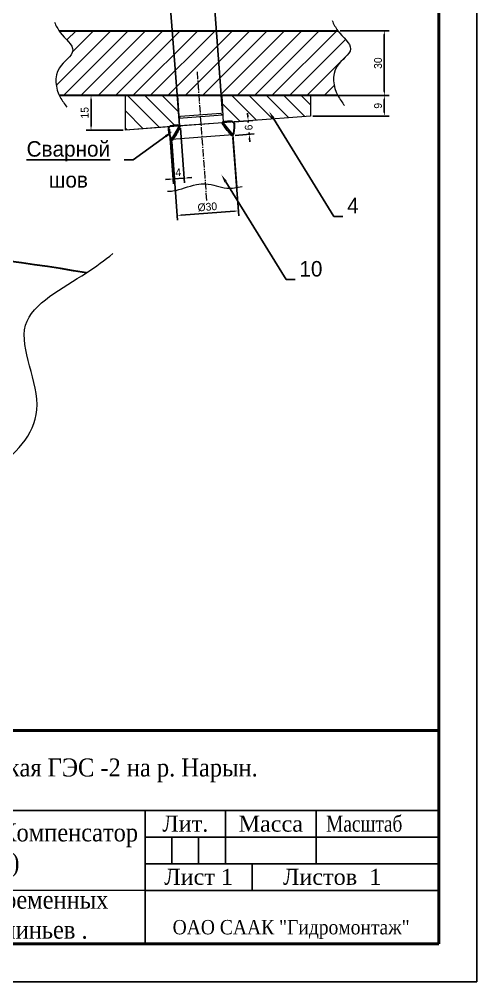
# Model space of a CAD drawing. Header units: millimetres. Extents: x 897431 to 926412, y -926165 to -906161.
# Drawn here: x 920502 to 926412, y -926165 to -913731 of the extents above; entities that cross this region are included whole.
import ezdxf
from ezdxf import colors
from ezdxf.entities.mleader import LeaderData, LeaderLine
from ezdxf.math import Vec2, Vec3

# ---------------------------------------------------------------- set-up
doc = ezdxf.new("R2010")
doc.units = ezdxf.units.MM
doc.header["$LTSCALE"] = 50
doc.linetypes.add('осевая2', pattern=[28.575, 19.05, -3.175, 3.175, -3.175])
doc.styles.add('rom', font='times.ttf')
doc.dimstyles.new('ISO-25', dxfattribs={"dimscale": 50, "dimtxt": 2.5, "dimasz": 2.5, "dimexe": 1.25, "dimexo": 0.625, "dimtad": 1, "dimtxsty": 'Standard', "dimcen": 2.5, "dimadec": 0, "dimazin": 0, "dimtfac": 1, "dimtmove": 0, "dimatfit": 3, "dimfxl": 0, "dimarcsym": 0})

# ---------------------------------------------------------------- blocks, each defined once
blk = doc.blocks.new('*D462')
at = {"color": 0, "lineweight": -2, "ltscale": 100}
for p, q in [((923126, -914939), (923018, -913498)), ((922562, -914981), (922453, -913540)), ((922508, -913599), (922973, -913564))]:
    blk.add_line(p, q, dxfattribs=at)
at = {"color": 0, "lineweight": 0, "ltscale": 100}
for points in [[(922507, -913591), (922508, -913607), (922458, -913603)], [(922972, -913556), (922973, -913572), (923023, -913560)]]:
    blk.add_solid(points, dxfattribs=at)
at = {"color": 0, "lineweight": 0, "ltscale": 100, "insert": (922734, -913501), "char_height": 100, "attachment_point": 5, "rotation": 4.3077}
blk.add_mtext('%%C20', dxfattribs=at)
blk = doc.blocks.new('*D463')
at = {"color": 0, "lineweight": -2, "ltscale": 100}
for p, q in [((922472, -915315), (922547, -916328)), ((923263, -915257), (923338, -916270)), ((922592, -916262), (923283, -916211))]:
    blk.add_line(p, q, dxfattribs=at)
at = {"color": 0, "lineweight": 0, "ltscale": 100}
for points in [[(923283, -916203), (923284, -916219), (923333, -916207)], [(922591, -916254), (922593, -916270), (922542, -916266)]]:
    blk.add_solid(points, dxfattribs=at)
at = {"color": 0, "lineweight": 0, "ltscale": 100, "insert": (922932, -916156), "char_height": 100, "attachment_point": 5, "rotation": 4.2198}
blk.add_mtext('%%C30', dxfattribs=at)
blk = doc.blocks.new('*D464')
at = {"color": 0, "lineweight": -2, "ltscale": 100}
for p, q in [((921843, -914716), (921367, -914716)), ((921429, -914766), (921429, -915112)), ((921843, -915162), (921367, -915162))]:
    blk.add_line(p, q, dxfattribs=at)
at = {"color": 0, "lineweight": 0, "ltscale": 100}
for points in [[(921421, -914766), (921438, -914766), (921429, -914716)], [(921421, -915112), (921438, -915112), (921429, -915162)]]:
    blk.add_solid(points, dxfattribs=at)
at = {"color": 0, "lineweight": 0, "ltscale": 100, "insert": (921348, -914939), "char_height": 100, "attachment_point": 5, "rotation": 90}
blk.add_mtext('15', dxfattribs=at)
blk = doc.blocks.new('*D465')
at = {"color": 0, "lineweight": -2, "ltscale": 100}
for p, q in [((924295, -914716), (925281, -914716)), ((925218, -914766), (925218, -914932)), ((924295, -914982), (925281, -914982))]:
    blk.add_line(p, q, dxfattribs=at)
at = {"color": 0, "lineweight": 0, "ltscale": 100}
for points in [[(925210, -914766), (925227, -914766), (925218, -914716)], [(925210, -914932), (925227, -914932), (925218, -914982)]]:
    blk.add_solid(points, dxfattribs=at)
at = {"color": 0, "lineweight": 0, "ltscale": 100, "insert": (925137, -914849), "char_height": 100, "attachment_point": 5, "rotation": 90}
blk.add_mtext('9', dxfattribs=at)
blk = doc.blocks.new('*D466')
at = {"color": 0, "lineweight": -2, "ltscale": 100}
for p, q in [((924649, -913880), (925281, -913880)), ((925218, -913930), (925218, -914666)), ((924649, -914716), (925281, -914716))]:
    blk.add_line(p, q, dxfattribs=at)
at = {"color": 0, "lineweight": 0, "ltscale": 100}
for points in [[(925210, -913930), (925227, -913930), (925218, -913880)], [(925210, -914666), (925227, -914666), (925218, -914716)]]:
    blk.add_solid(points, dxfattribs=at)
at = {"color": 0, "lineweight": 0, "ltscale": 100, "insert": (925137, -914298), "char_height": 100, "attachment_point": 5, "rotation": 90}
blk.add_mtext('30', dxfattribs=at)
blk = doc.blocks.new('*D467')
at = {"color": 0, "lineweight": -2, "ltscale": 100}
for p, q in [((923455, -914992), (923451, -914942)), ((923278, -915056), (923521, -915037)), ((923459, -915042), (923461, -915065)), ((923292, -915231), (923535, -915212)), ((923473, -915217), (923471, -915194)), ((923477, -915266), (923481, -915316))]:
    blk.add_line(p, q, dxfattribs=at)
at = {"color": 0, "lineweight": 0, "ltscale": 100}
for points in [[(923463, -914991), (923447, -914993), (923459, -915042)], [(923485, -915266), (923469, -915267), (923473, -915217)]]:
    blk.add_solid(points, dxfattribs=at)
at = {"color": 0, "lineweight": 0, "ltscale": 100, "insert": (923466, -915129), "char_height": 100, "attachment_point": 5, "rotation": 90}
blk.add_mtext('6', dxfattribs=at)
blk = doc.blocks.new('*D468')
at = {"color": 0, "lineweight": -2, "ltscale": 100}
for p, q in [((922441, -915151), (922495, -915857)), ((922583, -915140), (922636, -915846)), ((922440, -915798), (922390, -915802)), ((922632, -915784), (922490, -915794)), ((922681, -915780), (922731, -915776))]:
    blk.add_line(p, q, dxfattribs=at)
at = {"color": 0, "lineweight": 0, "ltscale": 100}
for points in [[(922439, -915790), (922441, -915806), (922490, -915794)], [(922681, -915772), (922682, -915788), (922632, -915784)]]:
    blk.add_solid(points, dxfattribs=at)
at = {"color": 0, "lineweight": 0, "ltscale": 100, "insert": (922555, -915708), "char_height": 100, "attachment_point": 5, "rotation": 4.3059}
blk.add_mtext('4', dxfattribs=at)

msp = doc.modelspace()

# ---------------------------------------------------------------- hatches: boundary and pattern name
at = {"lineweight": 0, "ltscale": 10000}
h = msp.add_hatch(dxfattribs=at)
h.set_pattern_fill('ANSI31', color=256, scale=50, style=0)
edge = h.paths.add_edge_path()
edge.add_spline(control_points=[(924703.973, -914846.046), (924673.446, -914804.758), (924568.791, -914663.21), (924513.721, -914341.223), (924890.157, -914120.391), (924624.671, -913919.749), (924564.319, -913792.565), (924543.4, -913748.481)], knot_values=[0, 0, 0, 0, 30.484696965, 104.511454519, 160.161432902, 216.11185938, 245.793855903, 245.793855903, 245.793855903, 245.793855903], degree=3, periodic=0)
edge.add_line((924618.384, -913880.065), (921016.447, -913880.065))
edge.add_spline(control_points=[(920956.218, -913768.995), (920977.137, -913813.079), (921037.489, -913940.263), (921302.975, -914140.905), (920935.36, -914356.562), (920968.482, -914605.067), (921020.863, -914716.349)], knot_values=[0, 0, 0, 0, 29.681996522, 85.632423001, 141.282401384, 210.959214761, 210.959214761, 210.959214761, 210.959214761], degree=3, periodic=0)
edge.add_line((921020.863, -914716.349), (924618.208, -914716.349))
h = msp.add_hatch(dxfattribs=at)
h.set_pattern_fill('ANSI31', color=256, scale=50, angle=90, style=0)
h.paths.add_polyline_path([(922545.894, -914716.349), (921874.563, -914716.349), (921874.563, -915162.208), (922569.974, -915109.847)])
h.paths.add_polyline_path([(924264.031, -914982.294), (924264.031, -914716.349), (923119.316, -914716.349), (923135.586, -915061.012, -0.090731975), (923253.351, -915053.072, -0.100010261), (923265.172, -915057.503)])

# ---------------------------------------------------------------- linework, layer by layer
for p, q in [((926412.082, -906161.042), (926412.082, -926164.506)), ((926412.082, -926164.506), (897431.402, -926164.506))]:
    msp.add_line(p, q)
at = {"lineweight": 50}
for p, q in [((925924.188, -907136.805), (925924.188, -925676.612)), ((925924.188, -925676.612), (897919.296, -925676.612))]:
    msp.add_line(p, q, dxfattribs=at)
at = {"lineweight": 30, "ltscale": 70}
for p, q in [((921016.348, -913880.065), (924618.24, -913880.065)), ((924618.24, -914716.349), (921020.863, -914716.349))]:
    msp.add_line(p, q, dxfattribs=at)
at = {"linetype": 'осевая2', "lineweight": 15, "ltscale": 0.1}
msp.add_line((922925.649, -916074.173), (922802.863, -914410.004), dxfattribs=at)
at = {"lineweight": 0, "ltscale": 10000}
for p, q in [((921874.563, -914716.349), (922545.894, -914716.349)), ((921874.563, -915162.208), (921874.563, -914716.349)), ((922545.894, -914716.349), (922569.974, -915109.847)), ((922563.998, -915012.199), (922584.724, -914988.399)), ((923128.682, -914969.681), (923106.044, -914949.147)), ((922569.974, -915109.847), (921874.563, -915162.208))]:
    msp.add_line(p, q, dxfattribs=at)
at = {"lineweight": 15, "ltscale": 70}
for p, q in [((923128.682, -914969.681), (922563.999, -915012.216)), ((923106.044, -914949.147), (922584.724, -914988.399)), ((922569.974, -915109.847), (922469.808, -915283.96)), ((923135.88, -915067.238), (922569.974, -915109.847))]:
    msp.add_line(p, q, dxfattribs=at)
at = {"linetype": 'Continuous', "lineweight": 50}
msp.add_line((912815.234, -922916.833), (925924.188, -922916.833), dxfattribs=at)
at = {"linetype": 'Continuous', "lineweight": 25}
for p, q in [((917299.875, -923951.75), (925924.188, -923951.75)), ((922129.487, -925676.612), (922129.487, -923951.75)), ((923164.405, -923951.75), (923164.405, -924641.695)), ((924337.311, -923951.75), (924337.311, -924641.695)), ((922129.487, -924296.723), (925924.188, -924296.723)), ((922472.016, -924641.695), (922472.016, -924296.723)), ((922818.211, -924641.695), (922818.211, -924296.723)), ((922129.487, -924641.695), (925924.188, -924641.695)), ((923509.377, -924986.667), (923509.377, -924641.695)), ((922129.487, -924986.667), (925924.188, -924986.667)), ((925924.188, -925676.612), (917299.875, -925676.612))]:
    msp.add_line(p, q, dxfattribs=at)
at = {"linetype": 'Continuous', "lineweight": 0}
msp.add_line((922129.487, -924986.667), (912815.234, -924986.667), dxfattribs=at)
at = {"lineweight": 15, "ltscale": 70}
for points in [[(924264.031, -914716.349), (924264.031, -914982.294), (921874.563, -915162.208), (921874.563, -914716.349), (924264.031, -914716.349)], [(923119.316, -914716.349), (923135.88, -915067.238), (923260.578, -915225.615), (922469.808, -915283.96), (922569.974, -915109.847), (922545.878, -914716.083)], [(923260.578, -915225.615), (923314.493, -915901.396)], [(922469.808, -915283.96), (922514.6, -915944.715)]]:
    msp.add_lwpolyline(points, dxfattribs=at)
at = {"lineweight": 30, "ltscale": 10000}
for centre, radius, start, end in [((922461.25, -915142.613), 31.873, 107.5604559, 162.3120861), ((922536.23, -915429.022), 327.898, 83.0537585, 104.9512849), ((921886.437, -914835.982), 746.822, 324.5942551, 338.4282947), ((922573.832, -915110.349), 7.121, 358.2804056, 73.2377902), ((923132.2, -915069.151), 7.121, 115.2017464, 190.159131), ((923771.884, -914696.87), 746.822, 210.0112419, 223.8452815), ((923216.165, -915378.855), 327.898, 83.4882517, 105.385778), ((923248.298, -915084.543), 31.873, 26.1274505, 80.8790807), ((922952.193, -915113.384), 331.55, 338.7543031, 2.6896196), ((923198.933, -915103.378), 84.627, 3.7623021, 22.8568001), ((922512.846, -915154), 84.627, 165.5827365, 184.6772345), ((922758.382, -915127.683), 331.55, 185.749917, 209.6852335), ((923269.218, -915192.081), 42.212, 211.6053304, 259.0624196), ((922456.34, -915252.057), 42.212, 289.377117, 336.8342062)]:
    msp.add_arc(centre, radius, start, end, dxfattribs=at)
at = {"lineweight": 30}
msp.add_arc((917101.974, -941971.294), 25326, 80.3003885, 104.7868152, dxfattribs=at)
at = {"lineweight": 0, "ltscale": 10000}
for points in [[(920956.218, -913768.995), (921031.058, -913900.579), (921193.945, -914134.866), (921020.447, -914359.476), (921031.058, -914736.863), (921116.791, -914866.56)], [(924543.4, -913748.481), (924618.24, -913880.065), (924781.127, -914114.352), (924607.629, -914338.962), (924618.24, -914716.349), (924703.973, -914846.046)], [(919300.068, -920803.105), (919209.481, -920474.354), (919416.159, -919951.794), (920157.698, -919541.063), (920728.701, -918778.081), (920584.445, -917684.046), (921368.967, -917007.339), (921711.668, -916758.523)]]:
    msp.add_spline(points, degree=3, dxfattribs=at)
at = {"lineweight": 0, "ltscale": 10000, "start_tangent": (-0.998982206, -0.04510602)}
msp.add_spline([(922415.689, -915953), (922484.808, -915947.765), (922792.612, -915865.332), (922909.603, -915856.7), (923185.045, -915911.724), (923379.623, -915892.053)], degree=3, dxfattribs=at)

# ---------------------------------------------------------------- texts
at = {"linetype": 'Continuous', "attachment_point": 5, "style": 'rom'}
for s, insert, char_height, width in [('\\W0.9;{\\fTimes New Roman|b0|i0|c204|p18;Камбаратинская ГЭС -2 на р. Нарын.}', (921084.495, -923434.292), 232.28584, 7076.58815), ('{\\fTimes New Roman|b0|i0|c204|p18;Лит.}', (922646.946, -924124.236), 206.98341, 1034.91704), ('{\\fTimes New Roman|b0|i0|c204|p18;Масса}', (923750.858, -924124.236), 206.98341, 1172.90598), ('{\\fTimes New Roman|b0|i0|c204|p18;\\W0.8;Масштаб}', (924958.261, -924124.236), 206.98341, 1241.90045), ('{\\W0.9;Водовод №1. уч.№2. Компенсатор 176ДТ (НБ)}', (919714.681, -924466.781), 232.28584, 4829.61288), ('Лист 1 ', (922819.432, -924810.659), 206.9834, 1379.88939), ('Листов  1', (924544.294, -924810.659), 206.9834, 2069.83409), ('{\\W0.9;Схема установки временных металлических клиньев . }', (919714.681, -925300.836), 232.28584, 4829.61288), ('{\\H0.6733x;\\W0.9;ОАО СААК "Гидромонтаж"\\H1.485x; }', (924014.128, -925489.51), 275.97788, 3735.03246)]:
    msp.add_mtext(s, dxfattribs=dict(at, insert=insert, char_height=char_height, width=width))

# ---------------------------------------------------------------- dimensions: what is measured, and where the dimension line sits
at = {"lineweight": 0, "ltscale": 100}
for base, p1, p2, angle, text, picture, middle, dimtype in [((923022.518, -913560.256), (922563.999, -915012.216), (923128.682, -914969.681), 4.3076676, '%%C20', '*D462', (922740.176, -913581.524), 161), ((921429.485, -915162.208), (921874.563, -914716.349), (921874.563, -915162.208), 90, '15', '*D464', (921429.485, -914939.278), 160), ((925218.402, -914982.294), (924264.031, -914716.349), (924264.031, -914982.294), 90, '9', '*D465', (925218.402, -914849.322), 160)]:
    dim = msp.add_linear_dim(base=base, p1=p1, p2=p2, angle=angle, text=text, dimstyle='ISO-25', override={"dimtxt": 2, "dimasz": 1, "dimlfac": 0.1, "dimlunit": 1, "dimfxl": 0.18}, dxfattribs=at)
    dim.commit()
    dim.dimension.update_dxf_attribs({"geometry": picture, "text_midpoint": middle, "dimtype": dimtype})
dim = msp.add_linear_dim(base=(925218.402, -914716.349), p1=(924618.24, -913880.065), p2=(924618.24, -914716.349), angle=90, text='30', dimstyle='ISO-25', override={"dimtxt": 2, "dimasz": 1, "dimlfac": 0.1, "dimlunit": 1, "dimfxl": 0.18}, dxfattribs=at)
dim.commit()
dim.dimension.update_dxf_attribs({"geometry": '*D466', "text_midpoint": (925137.152, -914298.207)})
dim = msp.add_linear_dim(base=(923472.856, -915216.641), p1=(923247.273, -915058.85), p2=(923261.209, -915233.527), angle=274.5614943, text='6', dimstyle='ISO-25', override={"dimtxt": 2, "dimasz": 1, "dimlfac": 0.1, "dimlunit": 1, "dimfxl": 0.18}, dxfattribs=at)
dim.commit()
dim.dimension.update_dxf_attribs({"geometry": '*D467', "text_midpoint": (923465.888, -915129.303), "dimtype": 161, "text_rotation": 90})
for p1, p2, distance, text, picture, middle in [((922580.83, -915109.03), (922439.092, -915119.702), 676.577, '4', '*D468', (922554.659, -915708.012)), ((922469.808, -915283.96), (923260.578, -915225.615), -984.432, '%%C30', '*D463', (922931.651, -916155.521))]:
    dim = msp.add_aligned_dim(p1=p1, p2=p2, distance=distance, text=text, dimstyle='ISO-25', override={"dimtxt": 2, "dimasz": 1, "dimlfac": 0.1, "dimlunit": 1, "dimfxl": 0.18}, dxfattribs=at)
    dim.commit()
    dim.dimension.update_dxf_attribs({"geometry": picture, "text_midpoint": middle})

# ---------------------------------------------------------------- leaders
at = {"lineweight": 0, "ltscale": 10000}
ml = msp.add_multileader_mtext('Standard', dxfattribs=at)
ml.set_content('4', color=256)
ml.set_leader_properties()
ml.build(insert=Vec2(0, 0))
ml.multileader.update_dxf_attribs({"text_left_attachment_type": 7, "text_right_attachment_type": 7, "dogleg_length": 1, "arrow_head_size": 108})
ctx = ml.context
ctx.base_point, ctx.char_height, ctx.arrow_head_size, ctx.landing_gap_size, ctx.plane_origin = Vec3(924683.89, -916277.474), 200, 108, 54, Vec3(923729.165, -914920.56)
ctx.left_attachment, ctx.right_attachment = 7, 7
notes = []
notes.append((ctx, [(0, (1, 1, 0), (924565.132, -916277.474), (1, 0), 118.758, [(0, [(923729.165, -914920.56)], 0, [])])]))
ctx.mtext.insert, ctx.mtext.line_spacing_factor, ctx.mtext.flow_direction = Vec3(924737.89, -916037.474), 1.2, 5
ml = msp.add_multileader_mtext('Standard', dxfattribs=at)
ml.set_content('{\\LСварной} \\Pшов', color=256)
ml.set_leader_properties()
ml.build(insert=Vec2(0, 0))
ml.multileader.update_dxf_attribs({"text_left_attachment_type": 7, "text_right_attachment_type": 7, "dogleg_length": 1, "arrow_head_size": 108})
ctx = ml.context
ctx.base_point, ctx.char_height, ctx.arrow_head_size, ctx.landing_gap_size, ctx.plane_origin = Vec3(920415.446, -915545.666), 200, 108, 54, Vec3(922482.317, -915179.152)
ctx.left_attachment, ctx.right_attachment, ctx.text_align_type = 7, 7, 1
notes.append((ctx, [(1, (1, 1, 0), (921975.538, -915545.666), (-1, 0), 118.758, [(0, [(922482.317, -915179.152)], 0, [])])]))
ctx.mtext.insert, ctx.mtext.alignment, ctx.mtext.line_spacing_factor, ctx.mtext.flow_direction = Vec3(921136.113, -915305.666), 2, 1.2, 5
ml = msp.add_multileader_mtext('Standard', dxfattribs=at)
ml.set_content('10', color=256)
ml.set_leader_properties()
ml.build(insert=Vec2(0, 0))
ml.multileader.update_dxf_attribs({"text_left_attachment_type": 7, "text_right_attachment_type": 7, "dogleg_length": 1, "arrow_head_size": 108})
ctx = ml.context
ctx.base_point, ctx.char_height, ctx.arrow_head_size, ctx.landing_gap_size, ctx.plane_origin = Vec3(924066.987, -917094.351), 200, 108, 54, Vec3(923112.262, -915737.437)
ctx.left_attachment, ctx.right_attachment = 7, 7
notes.append((ctx, [(0, (1, 1, 0), (923948.229, -917094.351), (1, 0), 118.758, [(0, [(923112.262, -915737.437)], 0, [])])]))
ctx.mtext.insert, ctx.mtext.line_spacing_factor, ctx.mtext.flow_direction = Vec3(924120.987, -916854.351), 1.2, 5
for ctx, leaders in notes:
    for number, flags, end, landing, length, lines in leaders:
        leader = LeaderData()
        leader.index, (leader.has_last_leader_line, leader.has_dogleg_vector, leader.attachment_direction) = number, flags
        leader.last_leader_point, leader.dogleg_vector, leader.dogleg_length = Vec3(end), Vec3(landing), length
        for number, points, colour, breaks in lines:
            line = LeaderLine()
            line.index, line.vertices, line.color, line.breaks = number, Vec3.list(points), colors.encode_raw_color(colour), breaks
            leader.lines.append(line)
        ctx.leaders.append(leader)

doc.saveas('drawing.dxf')
